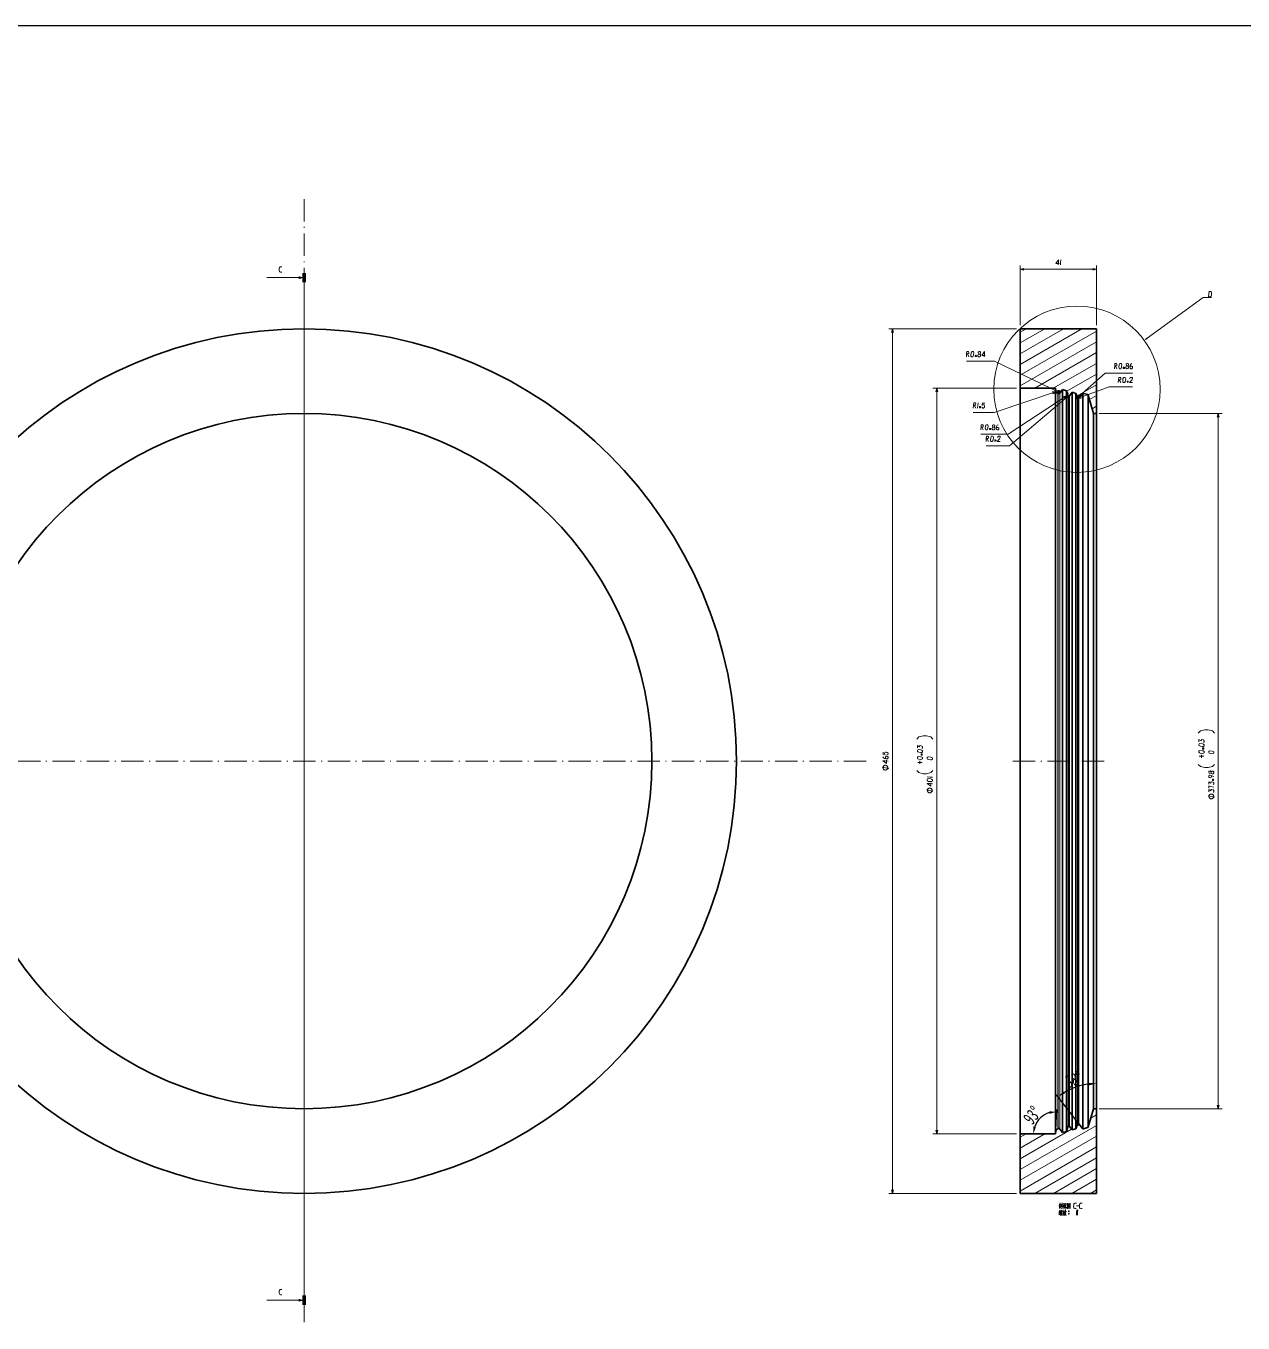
# Model space of a CAD drawing. Extents: x -214 to 8941, y -1198 to 2514.
# Drawn here: x 6767 to 7421, y 1816 to 2514 of the extents above; entities that cross this region are included whole.
import ezdxf

# ---------------------------------------------------------------- set-up
doc = ezdxf.new("R2010")
doc.units = 0
doc.linetypes.add('DASHDOT', pattern=[18.5, 12, -3, 0.5, -3])
doc.layers.add('标注层', color=3, linetype='Continuous', true_color=0x00ff00)
doc.styles.add('标准', font='', dxfattribs={"width": 0.667})
doc.styles.get('标准').set_extended_font_data('宋体')
doc.dimstyles.get("Standard").update_dxf_attribs({"dimtxt": 0.18, "dimasz": 0.18, "dimexe": 0.18, "dimexo": 0.0625, "dimgap": 0.09, "dimtad": 0, "dimtoh": 1, "dimdec": 4, "dimzin": 0, "dimdsep": 46, "dimtxsty": '标准', "dimcen": 0.09, "dimadec": 0, "dimazin": 0, "dimtfac": 1, "dimtdec": 4, "dimtofl": 0, "dimtmove": 0, "dimatfit": 3, "dimfxl": 1, "dimtolj": 1, "dimtzin": 0, "dimarcsym": 0})

# ---------------------------------------------------------------- blocks, each defined once
blk = doc.blocks.new('*D17')
at = {"color": 0, "lineweight": -2, "transparency": 16777216}
blk.add_line((7320.64, 1920), (7321.22, 1931.12), dxfattribs=at)
blk.add_arc((7320.53, 1917.96), 11.92, 106.31675, 160.68368, dxfattribs=at)
at = {"color": 0, "transparency": 16777216}
for points in [[(7317.1, 1930.07), (7317.26, 1928.74), (7321.15, 1929.87)], [(7309.94, 1921.79), (7308.62, 1922.02), (7308.61, 1917.96)]]:
    blk.add_solid(points, dxfattribs=at)
at = {"layer": 'Defpoints', "color": 0, "transparency": 16777216}
for p in [(7314.93, 1928.49), (7320.6, 1919.37), (7301.51, 1917.96), (7320.53, 1917.96), (7320.53, 1917.96)]:
    blk.add_point(p, dxfattribs=at)
at = {"color": 0, "transparency": 16777216, "insert": (7307.99, 1927.97), "char_height": 7, "attachment_point": 5, "rotation": 51.41048, "style": '标准'}
blk.add_mtext('93°', dxfattribs=at)
blk = doc.blocks.new('*D16')
at = {"color": 0, "lineweight": -2, "transparency": 16777216}
for p, q in [((7342.51, 1932.1), (7342.51, 1946.26)), ((7332.68, 1923.85), (7321.06, 1938.98))]:
    blk.add_line(p, q, dxfattribs=at)
blk.add_arc((7342.51, 1911.03), 33.98, 96.74916, 120.75108, dxfattribs=at)
at = {"color": 0, "transparency": 16777216}
for points in [[(7325.51, 1939.68), (7324.76, 1940.78), (7321.83, 1937.99)], [(7338.48, 1945.44), (7338.56, 1944.11), (7342.51, 1945.01)]]:
    blk.add_solid(points, dxfattribs=at)
at = {"layer": 'Defpoints', "color": 0, "transparency": 16777216}
for p in [(7335.16, 1944.2), (7342.51, 1931.47), (7333.06, 1923.35), (7334.91, 1920.93), (7342.51, 1885.96)]:
    blk.add_point(p, dxfattribs=at)
at = {"color": 0, "transparency": 16777216, "insert": (7330.26, 1947.11), "char_height": 7, "attachment_point": 5, "rotation": 18.75012, "style": '标准'}
blk.add_mtext('38°', dxfattribs=at)

msp = doc.modelspace()

# ---------------------------------------------------------------- linework, layer by layer
at = {"color": 7, "linetype": 'DASHDOT', "lineweight": 13}
for p, q in [((6916.4616, 2420.7128), (6916.4616, 1816.2128)), ((6916.4616, 2375.9628), (6916.4616, 1830.9628)), ((7218.7116, 2118.4628), (6614.2116, 2118.4628)), ((7346.6093, 2118.4628), (7297.4093, 2118.4628))]:
    msp.add_line(p, q, dxfattribs=at)
at = {"color": 7, "lineweight": 100}
for p, q in [((6916.4616, 2380.9628), (6916.4616, 2375.9628)), ((6916.4616, 1825.9628), (6916.4616, 1830.9628))]:
    msp.add_line(p, q, dxfattribs=at)
at = {"color": 7, "lineweight": 13}
for p, q in [((7301.5093, 2352.9628), (7301.5093, 2384.9413)), ((7301.5093, 2382.9413), (7342.5094, 2382.9413)), ((7342.5094, 2352.9628), (7342.5094, 2384.9413)), ((6913.5638, 2378.4628), (6896.4616, 2378.4628)), ((7299.5093, 2350.9628), (7230.7872, 2350.9628)), ((7232.7872, 1885.9628), (7232.7872, 2350.9628)), ((7301.5093, 2331.7937), (7334.7111, 2350.9628)), ((7301.5093, 2337.5673), (7324.7111, 2350.9628)), ((7301.5093, 2343.3407), (7314.7111, 2350.9628)), ((7301.5093, 2349.1142), (7304.7111, 2350.9628)), ((7301.5093, 2326.0202), (7342.5094, 2349.6916)), ((7301.5093, 2320.2467), (7342.5094, 2343.9181)), ((7309.2855, 2318.9628), (7342.5094, 2338.1446)), ((7287.6284, 2333.5224), (7272.5634, 2333.5224)), ((7322.956, 2316.5559), (7287.6284, 2333.5224)), ((7319.2855, 2318.9628), (7342.5094, 2332.3711)), ((7326.4731, 2317.3391), (7342.5094, 2326.5976)), ((7331.7298, 2313.531), (7347.1458, 2327.1299)), ((7347.1458, 2327.1299), (7361.9308, 2327.1299)), ((7299.5093, 2318.9628), (7254.6022, 2318.9628)), ((7256.6022, 1917.9628), (7256.6022, 2318.9628)), ((7322.102, 2317.6313), (7287.4234, 2305.9535)), ((7320.6041, 1919.3728), (7320.6041, 2317.5528)), ((7321.7011, 1920.7397), (7321.7011, 2316.1859)), ((7322.8653, 1920.5174), (7322.8653, 2316.4082)), ((7331.9194, 2314.71), (7342.5094, 2320.8241)), ((7332.3014, 2313.3801), (7349.2332, 2319.6811)), ((7349.2332, 2319.6811), (7361.8482, 2319.6811)), ((7327.2772, 2315.5137), (7295.0589, 2294.2185)), ((7327.391, 2314.8635), (7295.7251, 2288.0181)), ((7321.9744, 1920.8155), (7321.9744, 2316.1101)), ((7327.1987, 1922.1172), (7327.1987, 2314.8084)), ((7327.4255, 1922.2591), (7327.4255, 2314.6665)), ((7327.9595, 1921.9355), (7327.9595, 2314.9901)), ((7332.2965, 1923.5309), (7332.2965, 2313.3947)), ((7332.5233, 1923.6728), (7332.5233, 2313.2529)), ((7333.0571, 1923.3492), (7333.0571, 2313.5764)), ((7338.755, 2312.883), (7342.5094, 2315.0506)), ((7340.1754, 2307.9296), (7342.5094, 2309.2771)), ((7287.4234, 2305.9535), (7276.2434, 2305.9535)), ((7344.0094, 2305.4509), (7409.9795, 2305.4509)), ((7407.9795, 1931.4747), (7407.9795, 2305.4509)), ((7295.0589, 2294.2185), (7280.2739, 2294.2185)), ((7295.7251, 2288.0181), (7283.1101, 2288.0181)), ((7339.4477, 1926.4582), (7342.5094, 1928.2259)), ((7344.0094, 1931.4747), (7409.9795, 1931.4747)), ((7301.5093, 1898.7811), (7342.5094, 1922.4524)), ((7301.5093, 1904.5546), (7329.0814, 1920.4733)), ((7331.8837, 1922.0912), (7333.3658, 1922.9469)), ((7299.5093, 1917.9628), (7254.6022, 1917.9628)), ((7301.5093, 1910.3281), (7314.7332, 1917.9628)), ((7301.5093, 1916.1016), (7304.7332, 1917.9628)), ((7301.5093, 1893.0076), (7342.5094, 1916.6789)), ((7301.5093, 1887.234), (7342.5094, 1910.9054)), ((7309.3075, 1885.9628), (7342.5094, 1905.1319)), ((7319.3075, 1885.9628), (7342.5094, 1899.3584)), ((7329.3075, 1885.9628), (7342.5094, 1893.5849)), ((7299.5093, 1885.9628), (7230.7872, 1885.9628)), ((7339.3075, 1885.9628), (7342.5094, 1887.8114)), ((6913.5638, 1828.4628), (6896.4616, 1828.4628))]:
    msp.add_line(p, q, dxfattribs=at)
at = {"color": 7, "lineweight": 35}
for p, q in [((7301.5093, 2350.9628), (7342.5094, 2350.9628)), ((7301.5093, 2318.9628), (7301.5093, 2350.9628)), ((7342.5094, 2305.4509), (7342.5094, 2350.9628)), ((7301.5093, 1917.9628), (7301.5093, 2318.9628)), ((7301.5093, 2318.9628), (7320.5302, 2318.9628)), ((7320.5302, 1917.9628), (7320.5302, 2318.9628)), ((7320.6041, 2317.5528), (7320.5302, 2318.9628)), ((7321.9744, 2316.1101), (7321.7011, 2316.1859)), ((7322.8653, 2316.4082), (7324.2668, 2318.2348)), ((7324.2668, 1918.6909), (7324.2668, 2318.2348)), ((7326.3847, 2317.6474), (7324.2668, 2318.2348)), ((7326.3847, 1919.2782), (7326.3847, 2317.6474)), ((7327.1987, 2314.8084), (7326.3847, 2317.6474)), ((7327.9595, 2314.9901), (7329.3644, 2316.8211)), ((7329.3644, 1920.1046), (7329.3644, 2316.8211)), ((7331.4825, 2316.2337), (7329.3644, 2316.8211)), ((7331.4825, 1920.6919), (7331.4825, 2316.2337)), ((7331.5597, 2315.9645), (7331.4825, 2316.2337)), ((7334.9133, 2315.9955), (7335.1183, 2316.2649)), ((7335.1183, 1920.6607), (7335.1183, 2316.2649)), ((7335.4436, 2316.1729), (7335.1183, 2316.2649)), ((7337.7464, 2315.5343), (7335.4436, 2316.1729)), ((7332.2965, 2313.3947), (7331.5597, 2315.9645)), ((7333.0571, 2313.5764), (7334.9133, 2315.9955)), ((7338.0162, 2315.4595), (7337.7464, 2315.5343)), ((7338.0162, 1921.4662), (7338.0162, 2315.4595)), ((7338.0934, 2315.1903), (7338.0162, 2315.4595)), ((7340.8861, 2305.4509), (7338.0934, 2315.1903)), ((7340.8861, 1931.4747), (7340.8861, 2305.4509)), ((7340.8861, 2305.4509), (7342.0094, 2305.4509)), ((7342.0094, 2305.4509), (7342.5094, 2305.4509)), ((7342.5094, 1931.4747), (7342.5094, 2305.4509)), ((7340.8861, 1931.4747), (7338.0934, 1921.7353)), ((7340.8861, 1931.4747), (7342.0094, 1931.4747)), ((7342.0094, 1931.4747), (7342.5094, 1931.4747)), ((7342.5094, 1885.9628), (7342.5094, 1931.4747)), ((7320.6041, 1919.3728), (7320.5302, 1917.9628)), ((7321.9744, 1920.8155), (7321.7011, 1920.7397)), ((7322.8653, 1920.5174), (7324.2668, 1918.6909)), ((7326.3847, 1919.2782), (7324.2668, 1918.6909)), ((7327.1987, 1922.1172), (7326.3847, 1919.2782)), ((7327.9595, 1921.9355), (7329.3644, 1920.1046)), ((7331.4825, 1920.6919), (7329.3644, 1920.1046)), ((7331.5597, 1920.9611), (7331.4825, 1920.6919)), ((7332.2965, 1923.5309), (7331.5597, 1920.9611)), ((7333.0571, 1923.3492), (7334.9133, 1920.9302)), ((7334.9133, 1920.9302), (7335.1183, 1920.6607)), ((7335.4436, 1920.7527), (7335.1183, 1920.6607)), ((7337.7464, 1921.3913), (7335.4436, 1920.7527)), ((7338.0162, 1921.4662), (7337.7464, 1921.3913)), ((7338.0934, 1921.7353), (7338.0162, 1921.4662)), ((7301.5093, 1885.9628), (7301.5093, 1917.9628)), ((7301.5093, 1917.9628), (7320.5302, 1917.9628)), ((7301.5093, 1885.9628), (7342.5094, 1885.9628))]:
    msp.add_line(p, q, dxfattribs=at)
at = {"color": 7, "lineweight": 13}
for points in [[(7321.9043, 2385.2913), (7322.0443, 2386.8663), (7322.1493, 2388.0913), (7320.6793, 2386.0613), (7322.4293, 2386.0613)], [(7323.3393, 2388.0913), (7323.2343, 2386.6913), (7323.1293, 2385.2913)], [(6904.5634, 2381.4378), (6903.7934, 2381.4378), (6903.4784, 2381.5428), (6903.3734, 2381.6478), (6903.2334, 2381.8578), (6903.1284, 2382.2428), (6903.1634, 2383.3628), (6903.3384, 2383.8878), (6903.5134, 2384.1328), (6903.7234, 2384.2378), (6904.5984, 2384.2378)], [(7303.4412, 2383.459), (7301.5093, 2382.9413), (7303.4412, 2382.4237)], [(7340.5775, 2382.4237), (7342.5094, 2382.9413), (7340.5775, 2383.459)], [(7369.7444, 2345.8961), (7399.7743, 2367.7277), (7404.4193, 2367.7277)], [(7402.7743, 2368.1477), (7403.7893, 2368.1477), (7404.1043, 2368.4627), (7404.2442, 2368.7777), (7404.3142, 2369.0927), (7404.4193, 2370.0727), (7404.3842, 2370.4927), (7404.2093, 2370.8077), (7403.9293, 2370.9477), (7402.9143, 2370.9477)], [(7403.0193, 2370.9477), (7402.9143, 2369.7577), (7402.7743, 2368.1477)], [(7233.3049, 2349.031), (7232.7872, 2350.9628), (7232.2696, 2349.031)], [(7272.5634, 2335.8724), (7272.7034, 2337.4474), (7272.8083, 2338.6724), (7273.7183, 2338.6724), (7273.9283, 2338.3924), (7273.8584, 2337.5874), (7273.5784, 2337.4124), (7272.7034, 2337.4124)], [(7273.0883, 2337.4124), (7273.9283, 2335.8724)], [(7279.7234, 2337.3774), (7279.9333, 2337.4824), (7280.1783, 2337.9374), (7280.0734, 2338.4274), (7279.7934, 2338.6724), (7279.3733, 2338.6724), (7278.9534, 2338.4274), (7278.8484, 2338.0074), (7278.9884, 2337.6224), (7279.1984, 2337.3774)], [(7282.1034, 2335.8724), (7282.2433, 2337.4474), (7282.3484, 2338.6724), (7280.8784, 2336.6424), (7282.6284, 2336.6424)], [(7277.9384, 2336.3624), (7277.2384, 2336.3624)], [(7277.3083, 2336.5724), (7277.8683, 2336.5724)], [(7277.3083, 2336.1524), (7277.8683, 2336.1524)], [(7352.1458, 2329.48), (7352.2859, 2331.055), (7352.3908, 2332.2799), (7353.3009, 2332.2799), (7353.5108, 2331.9999), (7353.4408, 2331.195), (7353.1609, 2331.0199), (7352.2859, 2331.0199)], [(7352.6709, 2331.0199), (7353.5108, 2329.48)], [(7356.8908, 2330.18), (7357.4508, 2330.18)], [(7359.3058, 2330.9849), (7359.5158, 2331.09), (7359.7608, 2331.5449), (7359.6558, 2332.0349), (7359.3758, 2332.2799), (7358.9558, 2332.2799), (7358.5359, 2332.0349), (7358.4308, 2331.6149), (7358.5708, 2331.23), (7358.7808, 2330.9849)], [(7361.5108, 2332.2799), (7360.9859, 2331.965), (7360.6009, 2331.37), (7360.4608, 2330.46), (7360.5658, 2329.7249), (7361.0208, 2329.48), (7361.5108, 2329.48), (7361.9308, 2329.9), (7361.8609, 2330.5299), (7361.4408, 2330.8449), (7360.8808, 2330.8099), (7360.4958, 2330.4249)], [(7354.2332, 2322.0311), (7354.3732, 2323.6061), (7354.4782, 2324.8311), (7355.3882, 2324.8311), (7355.5982, 2324.5511), (7355.5282, 2323.7461), (7355.2482, 2323.5711), (7354.3732, 2323.5711)], [(7354.7582, 2323.5711), (7355.5982, 2322.0311)], [(7357.5208, 2329.9699), (7356.8208, 2329.9699)], [(7356.8908, 2329.76), (7357.4508, 2329.76)], [(7361.7782, 2322.0311), (7360.3082, 2322.0311), (7361.4282, 2323.3611), (7361.7082, 2323.7811), (7361.8482, 2324.3761), (7361.7782, 2324.7261), (7361.6032, 2324.8311), (7361.0082, 2324.8311), (7360.6932, 2324.6911), (7360.3432, 2324.1311)], [(7257.1198, 2317.031), (7256.6022, 2318.9628), (7256.0845, 2317.031)], [(7319.0148, 2316.0455), (7320.6804, 2317.1526), (7318.6844, 2317.0267)], [(7320.9905, 2316.9256), (7322.956, 2316.5559), (7321.4387, 2317.8589)], [(7359.6082, 2322.5211), (7358.9082, 2322.5211)], [(7358.9782, 2322.7311), (7359.5382, 2322.7311)], [(7358.9782, 2322.3111), (7359.5382, 2322.3111)], [(7276.2434, 2308.3035), (7276.3834, 2309.8785), (7276.4884, 2311.1035), (7277.3984, 2311.1035), (7277.6084, 2310.8235), (7277.5384, 2310.0185), (7277.2584, 2309.8435), (7276.3834, 2309.8435)], [(7276.7684, 2309.8435), (7277.6084, 2308.3035)], [(7278.8184, 2311.1035), (7278.7134, 2309.7035), (7278.6084, 2308.3035)], [(7280.9184, 2308.9335), (7281.0584, 2308.5485), (7281.3734, 2308.3035), (7281.7934, 2308.3035), (7282.2134, 2308.7235), (7282.3534, 2309.1435), (7282.3534, 2309.5985), (7282.1434, 2309.9835), (7281.7584, 2310.1235), (7281.3734, 2310.0535), (7281.1284, 2309.8435), (7281.2684, 2311.1035)], [(7281.2684, 2310.9635), (7282.4234, 2310.9635)], [(7325.2335, 2313.5424), (7326.5598, 2315.0394), (7324.6627, 2314.4061)], [(7326.0996, 2313.0901), (7327.2384, 2314.7342), (7325.4301, 2313.8798)], [(7332.8361, 2315.1972), (7331.7298, 2313.531), (7333.521, 2314.4208)], [(7333.9314, 2314.539), (7332.3014, 2313.3801), (7334.2924, 2313.5687)], [(7280.2184, 2308.7935), (7279.5184, 2308.7935)], [(7279.5884, 2309.0035), (7280.1484, 2309.0035)], [(7279.5884, 2308.5835), (7280.1484, 2308.5835)], [(7408.4972, 2303.5191), (7407.9795, 2305.4509), (7407.4619, 2303.5191)], [(7280.2739, 2296.5685), (7280.4139, 2298.1435), (7280.5189, 2299.3685), (7281.4289, 2299.3685), (7281.6389, 2299.0885), (7281.5689, 2298.2835), (7281.2889, 2298.1085), (7280.4139, 2298.1085)], [(7280.7989, 2298.1085), (7281.6389, 2296.5685)], [(7285.6489, 2297.0585), (7284.9489, 2297.0585)], [(7285.0189, 2297.2685), (7285.5789, 2297.2685)], [(7285.0189, 2296.8485), (7285.5789, 2296.8485)], [(7287.4339, 2298.0735), (7287.6439, 2298.1785), (7287.8889, 2298.6335), (7287.7839, 2299.1235), (7287.5039, 2299.3685), (7287.0839, 2299.3685), (7286.6639, 2299.1235), (7286.5589, 2298.7035), (7286.6989, 2298.3185), (7286.9089, 2298.0735)], [(7289.6389, 2299.3685), (7289.1139, 2299.0535), (7288.7289, 2298.4585), (7288.5889, 2297.5485), (7288.6939, 2296.8135), (7289.1489, 2296.5685), (7289.6389, 2296.5685), (7290.0589, 2296.9885), (7289.9889, 2297.6185), (7289.5689, 2297.9335), (7289.0089, 2297.8985), (7288.6239, 2297.5135)], [(7283.1101, 2290.3681), (7283.2501, 2291.9431), (7283.3551, 2293.168), (7284.2651, 2293.168), (7284.4751, 2292.8881), (7284.4051, 2292.0831), (7284.1251, 2291.9081), (7283.2501, 2291.9081)], [(7283.6351, 2291.9081), (7284.4751, 2290.3681)], [(7288.4851, 2290.8581), (7287.7851, 2290.8581)], [(7287.8551, 2291.0681), (7288.4151, 2291.0681)], [(7287.8551, 2290.6481), (7288.4151, 2290.6481)], [(7290.6551, 2290.3681), (7289.1851, 2290.3681), (7290.3051, 2291.698), (7290.585, 2292.1181), (7290.7251, 2292.7131), (7290.6551, 2293.0631), (7290.4801, 2293.168), (7289.8851, 2293.168), (7289.5701, 2293.0281), (7289.2201, 2292.4681)], [(7405.9795, 2133.5112), (7404.8128, 2134.6778), (7402.4795, 2135.2612), (7400.7295, 2135.2612), (7398.3962, 2134.6778), (7397.2295, 2133.5112)], [(7254.6022, 2130.2736), (7253.4355, 2131.4403), (7251.1022, 2132.0236), (7249.3522, 2132.0236), (7247.0188, 2131.4403), (7245.8522, 2130.2736)], [(7399.9245, 2128.5762), (7400.1345, 2128.6461), (7400.3095, 2128.7511), (7400.3795, 2128.9611), (7400.3795, 2129.3812), (7400.2745, 2129.5561), (7400.0645, 2129.8011), (7399.1195, 2130.0112), (7398.8745, 2129.8711), (7398.7345, 2129.5911), (7398.8045, 2129.3111), (7397.5795, 2130.0112), (7397.5795, 2128.7511)], [(7229.8072, 2121.8036), (7230.1922, 2121.9437), (7230.4372, 2122.2587), (7230.4372, 2122.6786), (7230.0172, 2123.0987), (7229.5972, 2123.2386), (7229.1422, 2123.2386), (7228.7572, 2123.0286), (7228.6172, 2122.6437), (7228.6872, 2122.2587), (7228.8972, 2122.0137), (7227.6372, 2122.1536)], [(7227.6372, 2120.6836), (7227.9522, 2120.1587), (7228.5472, 2119.7736), (7229.4572, 2119.6337), (7230.1922, 2119.7387), (7230.4372, 2120.1937), (7230.4372, 2120.6836), (7230.0172, 2121.1037), (7229.3872, 2121.0337), (7229.0722, 2120.6137), (7229.1072, 2120.0536), (7229.4922, 2119.6687)], [(7227.7772, 2122.1536), (7227.7772, 2123.3086)], [(7248.5472, 2125.3386), (7248.7572, 2125.4087), (7248.9322, 2125.5137), (7249.0022, 2125.7237), (7249.0022, 2126.1437), (7248.8972, 2126.3187), (7248.6872, 2126.5636), (7247.7422, 2126.7736), (7247.4972, 2126.6337), (7247.3572, 2126.3537), (7247.4272, 2126.0737), (7246.2022, 2126.7736), (7246.2022, 2125.5137)], [(7248.3022, 2121.6987), (7248.3022, 2122.2587)], [(7248.5122, 2122.3287), (7248.5122, 2121.6287)], [(7248.7222, 2121.6987), (7248.7222, 2122.2587)], [(7397.7895, 2121.0162), (7398.9795, 2121.0162), (7400.1695, 2121.0162)], [(7398.9795, 2120.1762), (7398.9795, 2121.8562)], [(7399.6795, 2124.9361), (7399.6795, 2125.4961)], [(7399.8895, 2125.5662), (7399.8895, 2124.8661)], [(7400.0995, 2124.9361), (7400.0995, 2125.4961)], [(7230.7872, 2114.5503), (7227.2872, 2115.2503)], [(7230.4372, 2118.4087), (7228.8622, 2118.5487), (7227.6372, 2118.6536), (7229.6672, 2117.1836), (7229.6672, 2118.9336)], [(7246.4122, 2117.7786), (7247.6022, 2117.7786), (7248.7922, 2117.7786)], [(7247.6022, 2116.9386), (7247.6022, 2118.6186)], [(7397.2295, 2116.6762), (7398.3962, 2115.5095), (7400.7295, 2114.9262), (7402.4795, 2114.9262), (7404.8128, 2115.5095), (7405.9795, 2116.6761)], [(7245.8522, 2113.4386), (7247.0188, 2112.272), (7249.3522, 2111.6886), (7251.1022, 2111.6886), (7253.4355, 2112.272), (7254.6022, 2113.4386)], [(7251.4522, 2109.9386), (7252.8522, 2109.8336), (7254.2522, 2109.7287)], [(7404.1245, 2112.7212), (7404.0195, 2112.9311), (7403.5645, 2113.1762), (7403.0746, 2113.0712), (7402.8295, 2112.7912), (7402.8295, 2112.3711), (7403.0746, 2111.9512), (7403.4945, 2111.8462), (7403.8795, 2111.9862), (7404.1245, 2112.1962)], [(7404.1945, 2110.7262), (7404.3345, 2110.3411), (7404.3345, 2109.8512), (7404.0545, 2109.5712), (7403.5995, 2109.4661), (7403.0746, 2109.6062), (7402.8295, 2109.8862), (7402.8295, 2110.5162), (7403.1445, 2110.8661), (7403.6695, 2110.9361), (7405.6295, 2110.0962)], [(7405.1745, 2105.9311), (7405.3845, 2106.0011), (7405.5595, 2106.1062), (7405.6295, 2106.3162), (7405.6295, 2106.7362), (7405.5245, 2106.9112), (7405.3145, 2107.1561), (7404.3695, 2107.3661), (7404.1245, 2107.2262), (7403.9845, 2106.9462), (7404.0545, 2106.6662), (7402.8295, 2107.3661), (7402.8295, 2106.1062)], [(7404.9295, 2108.1362), (7404.9295, 2108.6962)], [(7405.1395, 2108.7662), (7405.1395, 2108.0662)], [(7405.3495, 2108.1362), (7405.3495, 2108.6962)], [(7254.6022, 2102.3353), (7251.1022, 2103.0353)], [(7254.2522, 2106.1937), (7252.6772, 2106.3336), (7251.4522, 2106.4386), (7253.4822, 2104.9686), (7253.4822, 2106.7186)], [(7405.6295, 2104.4611), (7403.9145, 2104.7411), (7403.2845, 2104.9862), (7402.8295, 2105.2312), (7402.8295, 2103.8661)], [(7405.1745, 2101.7312), (7405.3845, 2101.8011), (7405.5595, 2101.9061), (7405.6295, 2102.1161), (7405.6295, 2102.5362), (7405.5245, 2102.7111), (7405.3145, 2102.9562), (7404.3695, 2103.1662), (7404.1245, 2103.0261), (7403.9845, 2102.7461), (7404.0545, 2102.4661), (7402.8295, 2103.1662), (7402.8295, 2101.9061)], [(7405.9795, 2099.0978), (7402.4795, 2099.7978)], [(7407.4619, 1933.4066), (7407.9795, 1931.4747), (7408.4972, 1933.4066)], [(7256.0845, 1919.8946), (7256.6022, 1917.9628), (7257.1198, 1919.8946)], [(7232.2696, 1887.8946), (7232.7872, 1885.9628), (7233.3049, 1887.8946)], [(7322.2893, 1879.2128), (7323.5493, 1879.4228)], [(7322.7443, 1876.9378), (7322.2893, 1875.8528)], [(7322.4643, 1880.0528), (7323.4443, 1880.2278)], [(7322.6393, 1879.0378), (7322.6393, 1877.8478)], [(7322.6393, 1878.7928), (7323.2343, 1878.9328)], [(7323.3043, 1878.1628), (7322.6393, 1878.0228)], [(7322.7443, 1879.9478), (7322.8143, 1879.4578)], [(7322.8493, 1880.7878), (7323.0243, 1880.2628)], [(7323.1993, 1880.0178), (7323.0593, 1879.4228)], [(7323.2693, 1879.0378), (7323.2343, 1878.1628)], [(7323.4443, 1877.1128), (7323.6193, 1876.7278)], [(7323.6193, 1878.5478), (7323.6193, 1880.0528)], [(7323.9693, 1880.7878), (7323.9693, 1879.3878), (7323.9693, 1877.9528), (7323.9343, 1877.6378), (7323.6543, 1878.0578)], [(7324.1443, 1876.7278), (7324.0043, 1876.2728)], [(7325.0543, 1880.0178), (7324.8793, 1879.5278), (7324.3893, 1878.7928)], [(7324.4243, 1879.8078), (7324.9843, 1879.8778)], [(7324.7043, 1880.6828), (7324.9843, 1880.2628)], [(7324.8793, 1879.5278), (7324.8793, 1877.7428)], [(7324.8793, 1879.3528), (7325.1943, 1879.0378)], [(7324.9143, 1877.1828), (7325.0193, 1876.6228)], [(7324.9843, 1877.7428), (7325.2643, 1878.0228)], [(7325.2643, 1878.0228), (7325.5093, 1878.3728)], [(7325.4743, 1880.6478), (7325.4743, 1878.9678)], [(7326.1393, 1880.4728), (7325.4743, 1880.4028)], [(7325.6843, 1879.0028), (7325.5093, 1878.3728)], [(7325.7893, 1880.0528), (7325.6843, 1879.0028)], [(7325.8243, 1877.2178), (7325.7543, 1876.4828)], [(7325.8243, 1878.0228), (7325.8243, 1879.1078)], [(7325.9643, 1877.9178), (7325.8243, 1878.0228)], [(7326.3843, 1877.9178), (7325.9643, 1877.9178)], [(7326.0693, 1878.8978), (7326.1393, 1880.5778)], [(7326.3843, 1878.5478), (7326.3843, 1877.9178)], [(7326.9093, 1880.6828), (7326.9093, 1879.2128), (7326.9093, 1877.7078)], [(7326.9093, 1880.6478), (7326.9093, 1879.2478), (7326.9093, 1877.8478)], [(7328.3793, 1880.5078), (7326.9093, 1880.3678)], [(7326.9093, 1877.9528), (7328.2743, 1878.0578)], [(7326.9793, 1878.7578), (7327.4693, 1879.1778)], [(7327.6793, 1880.2278), (7327.1194, 1879.4228)], [(7327.4343, 1879.6678), (7328.1343, 1878.9328)], [(7327.4343, 1878.5828), (7327.7843, 1878.1978)], [(7327.4693, 1879.8778), (7327.9243, 1879.9478)], [(7327.4693, 1879.1778), (7327.6793, 1879.4578)], [(7327.5393, 1878.9678), (7327.7843, 1878.6878)], [(7327.6793, 1879.4578), (7328.0293, 1880.0878)], [(7328.1343, 1878.9328), (7328.3093, 1878.9678)], [(7328.3443, 1877.7778), (7328.3443, 1877.8828), (7328.2743, 1878.0578)], [(7328.3443, 1877.8828), (7328.3443, 1879.2478), (7328.3793, 1880.6478)], [(7331.6343, 1877.8128), (7330.8643, 1877.8128), (7330.5493, 1877.9178), (7330.4443, 1878.0228), (7330.3043, 1878.2328), (7330.1993, 1878.6178), (7330.2343, 1879.7378), (7330.4093, 1880.2628), (7330.5843, 1880.5078), (7330.7943, 1880.6128), (7331.6693, 1880.6128)], [(7331.6693, 1879.2128), (7333.3493, 1879.2128)], [(7331.8793, 1877.0428), (7331.7743, 1875.6428), (7331.6693, 1874.2428)], [(7332.4743, 1877.0428), (7332.3693, 1875.6428), (7332.2643, 1874.2428)], [(7334.7843, 1877.8128), (7334.0143, 1877.8128), (7333.6993, 1877.9178), (7333.5943, 1878.0228), (7333.4543, 1878.2328), (7333.3493, 1878.6178), (7333.3843, 1879.7378), (7333.5593, 1880.2628), (7333.7343, 1880.5078), (7333.9443, 1880.6128), (7334.8193, 1880.6128)], [(7322.2193, 1874.4878), (7322.9193, 1874.8728)], [(7322.6743, 1875.9228), (7322.2543, 1875.7828)], [(7322.3243, 1875.1528), (7322.8493, 1875.3278)], [(7322.8143, 1876.1678), (7322.3593, 1875.1528)], [(7323.1293, 1875.6428), (7322.8143, 1875.1528)], [(7323.0593, 1876.6228), (7322.9543, 1876.0628)], [(7323.0593, 1876.4828), (7324.1093, 1876.6228)], [(7323.3043, 1876.2028), (7323.1293, 1875.6428)], [(7323.1643, 1875.7128), (7323.1643, 1873.9978)], [(7323.3743, 1875.9228), (7324.0743, 1876.0278)], [(7323.4443, 1875.5028), (7323.4793, 1874.1028)], [(7323.4443, 1875.3978), (7323.9693, 1875.4678)], [(7323.4793, 1874.8378), (7323.8643, 1874.9078)], [(7323.9343, 1874.3478), (7323.5143, 1874.2778)], [(7323.6893, 1875.9578), (7323.6193, 1875.3978)], [(7324.0043, 1875.5728), (7323.9343, 1874.1728)], [(7324.9143, 1876.3428), (7324.8093, 1875.4328), (7324.7043, 1875.0128), (7324.3893, 1874.1378)], [(7324.4243, 1876.2728), (7325.4743, 1876.4128)], [(7325.2293, 1875.8528), (7325.1243, 1875.0128), (7324.9843, 1874.1728), (7324.7743, 1874.4528)], [(7324.8443, 1875.6778), (7325.2293, 1875.7478)], [(7325.6143, 1874.5928), (7325.2293, 1874.0678)], [(7325.6143, 1875.8528), (7325.4393, 1875.2928)], [(7325.5443, 1875.6078), (7326.1043, 1874.1728)], [(7325.7543, 1876.4828), (7325.6143, 1875.8528)], [(7325.8943, 1875.2228), (7325.6143, 1874.5928)], [(7325.6843, 1876.0978), (7326.3843, 1876.2378)], [(7326.1043, 1876.1678), (7325.8943, 1875.2228)], [(7326.1043, 1874.1728), (7326.4193, 1874.1728)], [(7327.4343, 1876.3078), (7327.8193, 1876.3078)], [(7327.4343, 1875.0478), (7327.8193, 1875.0478)], [(7327.4693, 1876.4128), (7327.7843, 1876.4128)], [(7327.4693, 1876.1678), (7327.7843, 1876.1678)], [(7327.4693, 1875.1528), (7327.7843, 1875.1528)], [(7327.4693, 1874.9078), (7327.7843, 1874.9078)], [(7331.8793, 1876.3078), (7332.2643, 1876.3078)], [(7331.8793, 1875.0478), (7332.2643, 1875.0478)], [(7331.9143, 1876.4128), (7332.2293, 1876.4128)], [(7331.9143, 1876.1678), (7332.2293, 1876.1678)], [(7331.9143, 1875.1528), (7332.2293, 1875.1528)], [(7331.9143, 1874.9078), (7332.2293, 1874.9078)], [(6904.5634, 1831.4378), (6903.7934, 1831.4378), (6903.4784, 1831.5428), (6903.3734, 1831.6478), (6903.2334, 1831.8578), (6903.1284, 1832.2428), (6903.1634, 1833.3628), (6903.3384, 1833.8878), (6903.5134, 1834.1328), (6903.7234, 1834.2378), (6904.5984, 1834.2378)]]:
    msp.add_lwpolyline(points, dxfattribs=at)
for points in [[(7275.9434, 2335.8724), (7276.2584, 2336.2574), (7276.4333, 2336.7474), (7276.5384, 2338.1474), (7276.3983, 2338.4974), (7276.1183, 2338.6724), (7275.5933, 2338.6724), (7275.2783, 2338.4274), (7275.0684, 2337.9724), (7274.9283, 2336.7824), (7275.0334, 2336.2574), (7275.3484, 2335.8724)], [(7279.0583, 2335.8724), (7279.6884, 2335.9074), (7280.0734, 2336.2924), (7280.0734, 2336.9224), (7279.7234, 2337.3774), (7279.1984, 2337.3774), (7278.8484, 2337.1674), (7278.6384, 2336.8174), (7278.6384, 2336.2924)], [(7277.4484, 2336.0124), (7277.7284, 2336.0124), (7277.9384, 2336.2224), (7277.9384, 2336.5024), (7277.7284, 2336.7124), (7277.4484, 2336.7124), (7277.2384, 2336.5024), (7277.2384, 2336.2224)], [(7355.5258, 2329.48), (7355.8408, 2329.8649), (7356.0158, 2330.355), (7356.1208, 2331.7549), (7355.9809, 2332.105), (7355.7008, 2332.2799), (7355.1759, 2332.2799), (7354.8609, 2332.0349), (7354.6508, 2331.5799), (7354.5108, 2330.3899), (7354.6158, 2329.8649), (7354.9309, 2329.48)], [(7357.0308, 2329.62), (7357.3108, 2329.62), (7357.5208, 2329.8299), (7357.5208, 2330.1099), (7357.3108, 2330.32), (7357.0308, 2330.32), (7356.8208, 2330.1099), (7356.8208, 2329.8299)], [(7358.6408, 2329.48), (7359.2708, 2329.5149), (7359.6558, 2329.9), (7359.6558, 2330.5299), (7359.3058, 2330.9849), (7358.7808, 2330.9849), (7358.4308, 2330.775), (7358.2209, 2330.4249), (7358.2209, 2329.9)], [(7357.6132, 2322.0311), (7357.9282, 2322.4161), (7358.1032, 2322.9061), (7358.2082, 2324.3061), (7358.0682, 2324.6561), (7357.7882, 2324.8311), (7357.2631, 2324.8311), (7356.9482, 2324.5861), (7356.7382, 2324.1311), (7356.5982, 2322.9411), (7356.7032, 2322.4161), (7357.0182, 2322.0311)], [(7359.1182, 2322.1711), (7359.3982, 2322.1711), (7359.6082, 2322.3811), (7359.6082, 2322.6611), (7359.3982, 2322.8711), (7359.1182, 2322.8711), (7358.9082, 2322.6611), (7358.9082, 2322.3811)], [(7279.7284, 2308.4435), (7280.0084, 2308.4435), (7280.2184, 2308.6535), (7280.2184, 2308.9335), (7280.0084, 2309.1435), (7279.7284, 2309.1435), (7279.5184, 2308.9335), (7279.5184, 2308.6535)], [(7283.6539, 2296.5685), (7283.9689, 2296.9535), (7284.1439, 2297.4435), (7284.2489, 2298.8435), (7284.1089, 2299.1935), (7283.8289, 2299.3685), (7283.3039, 2299.3685), (7282.9889, 2299.1235), (7282.7789, 2298.6685), (7282.6389, 2297.4785), (7282.7439, 2296.9535), (7283.0589, 2296.5685)], [(7285.1589, 2296.7085), (7285.4389, 2296.7085), (7285.6489, 2296.9185), (7285.6489, 2297.1985), (7285.4389, 2297.4085), (7285.1589, 2297.4085), (7284.9489, 2297.1985), (7284.9489, 2296.9185)], [(7286.7689, 2296.5685), (7287.3989, 2296.6035), (7287.7839, 2296.9885), (7287.7839, 2297.6185), (7287.4339, 2298.0735), (7286.9089, 2298.0735), (7286.5589, 2297.8635), (7286.3489, 2297.5135), (7286.3489, 2296.9885)], [(7286.4901, 2290.3681), (7286.8051, 2290.7531), (7286.9801, 2291.2431), (7287.085, 2292.6431), (7286.9451, 2292.9931), (7286.6651, 2293.168), (7286.1401, 2293.168), (7285.8251, 2292.9231), (7285.6151, 2292.4681), (7285.4751, 2291.2781), (7285.5801, 2290.7531), (7285.8951, 2290.3681)], [(7287.9951, 2290.5081), (7288.2751, 2290.5081), (7288.4851, 2290.7181), (7288.4851, 2290.9981), (7288.2751, 2291.2081), (7287.9951, 2291.2081), (7287.7851, 2290.9981), (7287.7851, 2290.7181)], [(7400.3795, 2127.2811), (7399.9945, 2127.5962), (7399.5045, 2127.7711), (7398.1045, 2127.8761), (7397.7545, 2127.7362), (7397.5795, 2127.4562), (7397.5795, 2126.9311), (7397.8246, 2126.6161), (7398.2795, 2126.4061), (7399.4695, 2126.2662), (7399.9945, 2126.3711), (7400.3795, 2126.6861)], [(7249.0022, 2124.0437), (7248.6172, 2124.3587), (7248.1272, 2124.5337), (7246.7272, 2124.6387), (7246.3772, 2124.4986), (7246.2022, 2124.2186), (7246.2022, 2123.6937), (7246.4472, 2123.3787), (7246.9022, 2123.1687), (7248.0922, 2123.0286), (7248.6172, 2123.1337), (7249.0022, 2123.4487)], [(7249.0022, 2120.3336), (7248.6172, 2120.6486), (7248.1272, 2120.8237), (7246.7272, 2120.9286), (7246.3772, 2120.7887), (7246.2022, 2120.5087), (7246.2022, 2119.9837), (7246.4472, 2119.6687), (7246.9022, 2119.4586), (7248.0922, 2119.3187), (7248.6172, 2119.4237), (7249.0022, 2119.7386)], [(7248.8622, 2121.8386), (7248.8622, 2122.1186), (7248.6522, 2122.3287), (7248.3722, 2122.3287), (7248.1622, 2122.1186), (7248.1622, 2121.8386), (7248.3722, 2121.6287), (7248.6522, 2121.6287)], [(7400.3795, 2123.5712), (7399.9945, 2123.8862), (7399.5045, 2124.0611), (7398.1045, 2124.1662), (7397.7545, 2124.0261), (7397.5795, 2123.7461), (7397.5795, 2123.2212), (7397.8246, 2122.9061), (7398.2795, 2122.6962), (7399.4695, 2122.5561), (7399.9945, 2122.6612), (7400.3795, 2122.9762)], [(7400.2395, 2125.0762), (7400.2395, 2125.3562), (7400.0295, 2125.5662), (7399.7495, 2125.5662), (7399.5395, 2125.3562), (7399.5395, 2125.0762), (7399.7495, 2124.8661), (7400.0295, 2124.8661)], [(7405.6295, 2123.3612), (7405.2445, 2123.6761), (7404.7545, 2123.8512), (7403.3545, 2123.9562), (7403.0045, 2123.8162), (7402.8295, 2123.5362), (7402.8295, 2123.0112), (7403.0746, 2122.6962), (7403.5295, 2122.4862), (7404.7195, 2122.3462), (7405.2445, 2122.4512), (7405.6295, 2122.7662)], [(7229.0372, 2116.1836), (7228.9206, 2116.1836), (7228.6872, 2116.1253), (7228.5122, 2116.067), (7228.3956, 2116.0087), (7228.2205, 2115.892), (7228.0456, 2115.717), (7227.9289, 2115.542), (7227.8706, 2115.4253), (7227.8122, 2115.2503), (7227.7539, 2115.017), (7227.7539, 2114.9003), (7227.7539, 2114.7837), (7227.8122, 2114.5503), (7227.8706, 2114.3753), (7227.9289, 2114.2587), (7228.0456, 2114.0836), (7228.2205, 2113.9087), (7228.3956, 2113.792), (7228.5122, 2113.7337), (7228.6872, 2113.6753), (7228.9206, 2113.617), (7229.0372, 2113.617), (7229.1539, 2113.617), (7229.3872, 2113.6753), (7229.5622, 2113.7337), (7229.6789, 2113.792), (7229.8539, 2113.9087), (7230.0289, 2114.0836), (7230.1456, 2114.2587), (7230.2039, 2114.3753), (7230.2622, 2114.5503), (7230.3206, 2114.7837), (7230.3206, 2114.9003), (7230.3206, 2115.017), (7230.2622, 2115.2503), (7230.2039, 2115.4253), (7230.1456, 2115.542), (7230.0289, 2115.717), (7229.8539, 2115.892), (7229.6789, 2116.0087), (7229.5622, 2116.067), (7229.3872, 2116.1253), (7229.1539, 2116.1836)], [(7254.2522, 2120.1236), (7253.8672, 2120.4386), (7253.3772, 2120.6137), (7251.9772, 2120.7186), (7251.6272, 2120.5787), (7251.4522, 2120.2987), (7251.4522, 2119.7736), (7251.6972, 2119.4586), (7252.1522, 2119.2486), (7253.3422, 2119.1087), (7253.8672, 2119.2136), (7254.2522, 2119.5286)], [(7254.2522, 2108.4336), (7253.8672, 2108.7486), (7253.3772, 2108.9237), (7251.9772, 2109.0286), (7251.6272, 2108.8887), (7251.4522, 2108.6087), (7251.4522, 2108.0836), (7251.6972, 2107.7687), (7252.1522, 2107.5586), (7253.3422, 2107.4187), (7253.8672, 2107.5236), (7254.2522, 2107.8386)], [(7405.6295, 2112.0561), (7405.5945, 2112.6861), (7405.2095, 2113.0712), (7404.5795, 2113.0712), (7404.1245, 2112.7212), (7404.1245, 2112.1962), (7404.3345, 2111.8462), (7404.6845, 2111.6362), (7405.2095, 2111.6362)], [(7405.4895, 2108.2761), (7405.4895, 2108.5561), (7405.2795, 2108.7662), (7404.9995, 2108.7662), (7404.7895, 2108.5561), (7404.7895, 2108.2761), (7404.9995, 2108.0662), (7405.2795, 2108.0662)], [(7252.8522, 2103.9686), (7252.7355, 2103.9686), (7252.5022, 2103.9103), (7252.3272, 2103.852), (7252.2105, 2103.7937), (7252.0355, 2103.677), (7251.8605, 2103.502), (7251.7438, 2103.327), (7251.6855, 2103.2103), (7251.6272, 2103.0353), (7251.5688, 2102.802), (7251.5688, 2102.6853), (7251.5688, 2102.5687), (7251.6272, 2102.3353), (7251.6855, 2102.1603), (7251.7438, 2102.0437), (7251.8605, 2101.8686), (7252.0355, 2101.6937), (7252.2105, 2101.577), (7252.3272, 2101.5187), (7252.5022, 2101.4603), (7252.7355, 2101.402), (7252.8522, 2101.402), (7252.9688, 2101.402), (7253.2022, 2101.4603), (7253.3772, 2101.5187), (7253.4938, 2101.577), (7253.6689, 2101.6937), (7253.8438, 2101.8686), (7253.9605, 2102.0437), (7254.0188, 2102.1603), (7254.0772, 2102.3353), (7254.1355, 2102.5687), (7254.1355, 2102.6853), (7254.1355, 2102.802), (7254.0772, 2103.0353), (7254.0188, 2103.2103), (7253.9605, 2103.327), (7253.8438, 2103.502), (7253.6689, 2103.677), (7253.4938, 2103.7937), (7253.3772, 2103.852), (7253.2022, 2103.9103), (7252.9688, 2103.9686)], [(7404.2295, 2100.7312), (7404.1129, 2100.7312), (7403.8795, 2100.6728), (7403.7045, 2100.6145), (7403.5879, 2100.5561), (7403.4129, 2100.4395), (7403.2379, 2100.2645), (7403.1212, 2100.0895), (7403.0628, 2099.9728), (7403.0045, 2099.7978), (7402.9462, 2099.5645), (7402.9462, 2099.4478), (7402.9462, 2099.3312), (7403.0045, 2099.0978), (7403.0628, 2098.9228), (7403.1212, 2098.8061), (7403.2379, 2098.6312), (7403.4129, 2098.4562), (7403.5879, 2098.3395), (7403.7045, 2098.2811), (7403.8795, 2098.2228), (7404.1129, 2098.1645), (7404.2295, 2098.1645), (7404.3462, 2098.1645), (7404.5795, 2098.2228), (7404.7545, 2098.2811), (7404.8712, 2098.3395), (7405.0462, 2098.4562), (7405.2212, 2098.6312), (7405.3379, 2098.8061), (7405.3962, 2098.9228), (7405.4545, 2099.0978), (7405.5128, 2099.3312), (7405.5128, 2099.4478), (7405.5128, 2099.5645), (7405.4545, 2099.7978), (7405.3962, 2099.9728), (7405.3379, 2100.0895), (7405.2212, 2100.2645), (7405.0462, 2100.4395), (7404.8712, 2100.5561), (7404.7545, 2100.6145), (7404.5795, 2100.6728), (7404.3462, 2100.7312)], [(7327.5393, 1876.0978), (7327.7143, 1876.0978), (7327.8193, 1876.2028), (7327.8193, 1876.3778), (7327.7143, 1876.4828), (7327.5393, 1876.4828), (7327.4343, 1876.3778), (7327.4343, 1876.2028)], [(7327.5393, 1874.8378), (7327.7143, 1874.8378), (7327.8193, 1874.9428), (7327.8193, 1875.1178), (7327.7143, 1875.2228), (7327.5393, 1875.2228), (7327.4343, 1875.1178), (7327.4343, 1874.9428)], [(7331.9843, 1876.0978), (7332.1593, 1876.0978), (7332.2643, 1876.2028), (7332.2643, 1876.3778), (7332.1593, 1876.4828), (7331.9843, 1876.4828), (7331.8793, 1876.3778), (7331.8793, 1876.2028)], [(7331.9843, 1874.8378), (7332.1593, 1874.8378), (7332.2643, 1874.9428), (7332.2643, 1875.1178), (7332.1593, 1875.2228), (7331.9843, 1875.2228), (7331.8793, 1875.1178), (7331.8793, 1874.9428)]]:
    msp.add_lwpolyline(points, close=True, dxfattribs=at)
msp.add_circle((7332.0093, 2318.4628), 44.7214, dxfattribs=at)
at = {"color": 7, "lineweight": 35}
for radius in [232.5, 186.9881]:
    msp.add_circle((6916.4616, 2118.4628), radius, dxfattribs=at)
for centre, radius, start, end in [((7322.102, 2317.6313), 1.5, 183.0000053, 254.4999965), ((7322.1988, 2316.9196), 0.84, 254.4999965, 322.5000007), ((7327.391, 2314.8635), 0.2, 196, 279.9286678), ((7327.2772, 2315.5137), 0.86, 279.9286678, 322.5000007), ((7332.4888, 2313.4498), 0.2, 196, 279.9493292), ((7332.3748, 2314.0999), 0.86, 279.9493292, 322.4999733), ((7322.102, 1919.2943), 1.5, 105.5000035, 176.9999947), ((7322.1988, 1920.0061), 0.84, 37.4999993, 105.5000035), ((7327.391, 1922.0621), 0.2, 80.0713322, 164), ((7327.2772, 1921.412), 0.86, 37.4999993, 80.0713322), ((7332.4888, 1923.4758), 0.2, 80.0506708, 164), ((7332.3748, 1922.8257), 0.86, 37.5000267, 80.0506708)]:
    msp.add_arc(centre, radius, start, end, dxfattribs=at)
at = {"color": 7, "lineweight": 13}
for centre, radius, start, end in [((7322.1988, 2316.9196), 0.84, 334.3468289, 110.7653212), ((7327.2772, 2315.5137), 0.86, 80.2172728, 279.928661), ((7332.3748, 2314.0999), 0.86, 88.1705363, 279.9493155)]:
    msp.add_arc(centre, radius, start, end, dxfattribs=at)
for points in [[(6913.5638, 2377.6864), (6916.4616, 2378.4628), (6913.5638, 2379.2393)], [(7369.44, 2346.3148), (7368.1819, 2344.7601), (7370.0488, 2345.4774)], [(6913.5638, 1827.6864), (6916.4616, 1828.4628), (6913.5638, 1829.2392)]]:
    msp.add_solid(points, dxfattribs=at)
at = {"layer": '标注层', "color": 7, "lineweight": -3}
msp.add_line((7898.4155, 2513.8427), (6561.9155, 2513.8427), dxfattribs=at)

# ---------------------------------------------------------------- dimensions: what is measured, and where the dimension line sits
at = {"color": 7}
dim = msp.add_angular_dim_2l(base=(7335.1554, 1944.2024), line1=((7342.5094, 1885.9628), (7342.5094, 1931.4747)), line2=((7333.0571, 1923.3492), (7334.9133, 1920.9302)), dimstyle='Standard', override={"dimtxt": 7, "dimasz": 4, "dimexe": 1.25, "dimexo": 0.625, "dimgap": 0.625, "dimtad": 1, "dimtih": 0, "dimtoh": 0, "dimdec": 3, "dimzin": 8, "dimdsep": 44, "dimcen": 2.5, "dimazin": 2, "dimtdec": 3, "dimtofl": 1, "dimatfit": 0, "dimtolj": 0, "dimtzin": 8}, dxfattribs=at)
dim.commit()
dim.dimension.update_dxf_attribs({"geometry": '*D16', "text_midpoint": (7330.2618, 1947.1107)})
dim = msp.add_angular_dim_2l(base=(7314.9335, 1928.4885), line1=((7301.5093, 1917.9628), (7320.5302, 1917.9628)), line2=((7320.6041, 1919.3728), (7320.5302, 1917.9628)), dimstyle='Standard', override={"dimtxt": 7, "dimasz": 4, "dimexe": 1.25, "dimexo": 0.625, "dimgap": 0.625, "dimtad": 1, "dimtih": 0, "dimtoh": 0, "dimdec": 3, "dimzin": 8, "dimdsep": 44, "dimcen": 2.5, "dimazin": 2, "dimtdec": 3, "dimtofl": 1, "dimatfit": 0, "dimtolj": 0, "dimtzin": 8}, dxfattribs=at)
dim.commit()
dim.dimension.update_dxf_attribs({"geometry": '*D17', "text_midpoint": (7311.2122, 1925.3985), "dimtype": 162})

doc.saveas('drawing.dxf')
